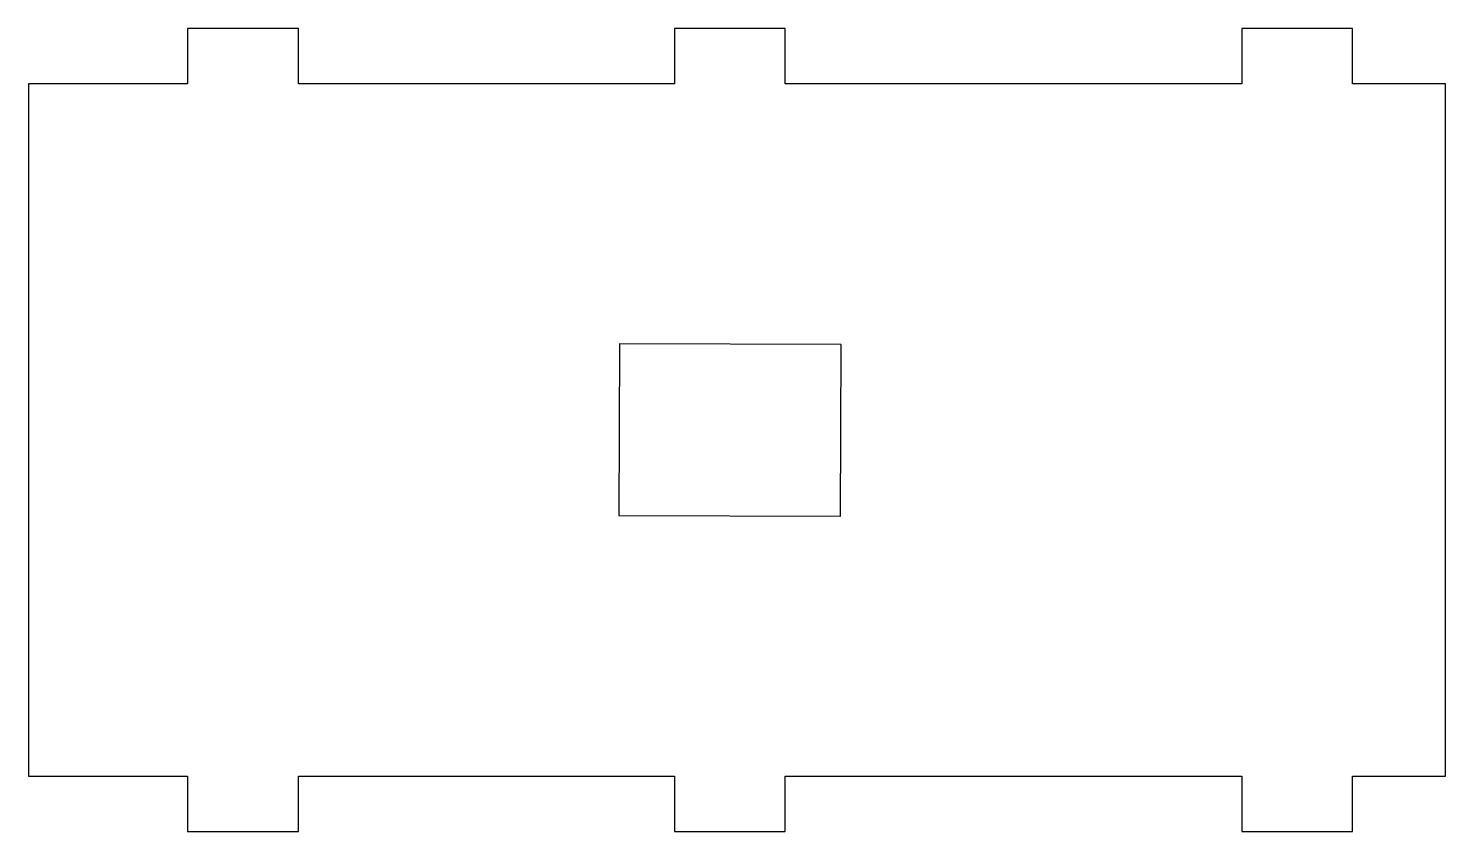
# Model space of a CAD drawing. Header units: millimetres. Extents: x 3282.5 to 3360.5, y 1987.2 to 2031.4.
import ezdxf

# ---------------------------------------------------------------- set-up
doc = ezdxf.new("R2010")
doc.units = ezdxf.units.MM

msp = doc.modelspace()

# ---------------------------------------------------------------- linework, layer by layer
at = {"color": 254, "true_color": 0xcad1ee, "extrusion": (3.66567e-07, -6.11809e-17, -1)}
for p, q in [((3291.267, 2031.391, -32.575), (3291.267, 2028.343, -32.575)), ((3297.363, 2031.391, -32.575), (3291.267, 2031.391, -32.575)), ((3297.363, 2028.343, -32.575), (3297.363, 2031.391, -32.575)), ((3318.073, 2031.391, -32.575), (3318.073, 2028.343, -32.575)), ((3324.169, 2031.391, -32.575), (3318.073, 2031.391, -32.575)), ((3324.169, 2028.343, -32.575), (3324.169, 2031.391, -32.575)), ((3349.293, 2031.391, -32.575), (3349.293, 2028.343, -32.575)), ((3355.389, 2031.391, -32.575), (3349.293, 2031.391, -32.575)), ((3355.389, 2028.343, -32.575), (3355.389, 2031.391, -32.575)), ((3282.502, 2028.343, -32.575), (3282.502, 1990.243, -32.575)), ((3291.267, 2028.343, -32.575), (3282.502, 2028.343, -32.575)), ((3318.073, 2028.343, -32.575), (3297.363, 2028.343, -32.575)), ((3349.293, 2028.343, -32.575), (3324.169, 2028.343, -32.575)), ((3360.517, 2028.343, -32.575), (3355.389, 2028.343, -32.575)), ((3360.517, 1990.243, -32.575), (3360.517, 2028.343, -32.575)), ((3315.044, 2014.041, -32.575), (3315.006, 2004.593, -32.575)), ((3327.235, 2013.994, -32.575), (3315.044, 2014.041, -32.575)), ((3327.198, 2004.545, -32.575), (3327.235, 2013.994, -32.575)), ((3315.006, 2004.593, -32.575), (3327.198, 2004.545, -32.575)), ((3282.502, 1990.243, -32.575), (3291.267, 1990.243, -32.575)), ((3291.267, 1990.243, -32.575), (3291.267, 1987.195, -32.575)), ((3297.363, 1990.243, -32.575), (3318.073, 1990.243, -32.575)), ((3297.363, 1987.195, -32.575), (3297.363, 1990.243, -32.575)), ((3318.073, 1990.243, -32.575), (3318.073, 1987.195, -32.575)), ((3324.169, 1990.243, -32.575), (3349.293, 1990.243, -32.575)), ((3324.169, 1987.195, -32.575), (3324.169, 1990.243, -32.575)), ((3349.293, 1990.243, -32.575), (3349.293, 1987.195, -32.575)), ((3355.389, 1990.243, -32.575), (3360.517, 1990.243, -32.575)), ((3355.389, 1987.195, -32.575), (3355.389, 1990.243, -32.575)), ((3291.267, 1987.195, -32.575), (3297.363, 1987.195, -32.575)), ((3318.073, 1987.195, -32.575), (3324.169, 1987.195, -32.575)), ((3349.293, 1987.195, -32.575), (3355.389, 1987.195, -32.575))]:
    msp.add_line(p, q, dxfattribs=at)

doc.saveas('drawing.dxf')
